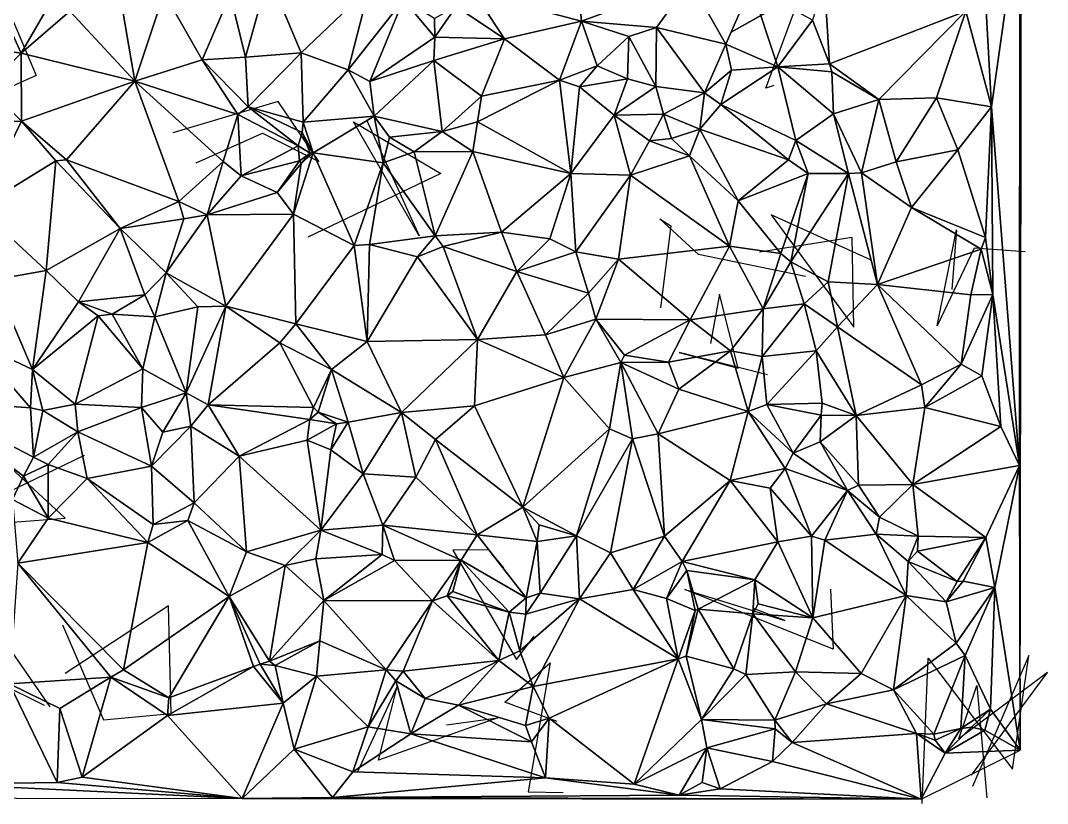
# Model space of a CAD drawing. Header units: metres. Extents: x -15.5 to 15.3, y -15.5 to 15.
# Drawn here: x 2.12 to 15.31, y -15.02 to -4.96 of the extents above; entities that cross this region are included whole.
import ezdxf

# ---------------------------------------------------------------- set-up
doc = ezdxf.new("R2010")
doc.units = ezdxf.units.M
doc.layers.add('CRACKS', color=1, linetype='Continuous')
doc.layers.add('STREET_MESH', color=7, linetype='Continuous')

msp = doc.modelspace()

# ---------------------------------------------------------------- linework, layer by layer
at = {"layer": 'CRACKS'}
for points in [[(0.808, -6.206, 0.1), (0.726, -5.894, 0.1), (1.778, -4.392, 0.1), (2.32, -5.665, 0.1), (1.873, -5.866, 0.1)], [(11.797, -5.792, 0.1), (11.694, -5.83, 0.1), (12.148, -4.597, 0.1), (11.251, -5.11, 0.1), (11.985, -4.696, 0.1)], [(4.373, -6.787, 0.1), (5.226, -6.406, 0.1), (5.953, -6.769, 0.1), (5.427, -5.998, 0.1), (4.076, -6.403, 0.1)], [(6.562, -6.237, 0.1), (7.241, -7.727, 0.1), (6.397, -6.259, 0.1), (7.518, -6.925, 0.1), (5.809, -7.744, 0.1)], [(12.206, -8.25, 0.1), (10.83, -7.968, 0.1), (10.331, -7.51, 0.1), (10.473, -7.6, 0.1), (10.341, -8.654, 0.1)], [(13.04, -8.033, 0.1), (11.764, -7.457, 0.1), (12.828, -8.899, 0.1), (12.805, -7.746, 0.1), (11.612, -7.938, 0.1)], [(15.028, -7.932, 0.1), (14.374, -7.884, 0.1), (13.896, -8.883, 0.1), (14.147, -7.649, 0.1), (14.085, -8.415, 0.1)], [(11.718, -9.512, 0.1), (10.581, -9.228, 0.1), (11.34, -9.429, 0.1), (11.101, -8.476, 0.1), (10.986, -9.11, 0.1)], [(2.937, -10.55, 0.1), (1.177, -11.399, 0.1), (1.506, -11.446, 0.1), (2.692, -11.356, 0.1), (1.997, -10.715, 0.1)], [(8.329, -11.996, 0.1), (8.136, -11.762, 0.1), (7.675, -11.768, 0.1), (8.493, -13.173, 0.1), (8.72, -12.875, 0.1)], [(12.525, -12.268, 0.1), (12.56, -13.039, 0.1), (10.653, -12.272, 0.1), (11.938, -12.672, 0.1), (11.538, -12.517, 0.1)], [(2.498, -13.784, 0.1), (1.566, -12.443, 0.1), (1.611, -13.042, 0.1), (1.837, -13.474, 0.1), (2.423, -13.762, 0.1)], [(2.655, -12.73, 0.1), (3.183, -13.95, 0.1), (4.055, -13.869, 0.1), (4.019, -12.485, 0.1), (2.69, -13.352, 0.1)], [(13.703, -15.025, 0.1), (13.783, -13.157, 0.1), (14.864, -14.583, 0.1), (15.073, -13.122, 0.1), (14.349, -14.805, 0.1)], [(9.013, -13.971, 0.1), (8.343, -13.724, 0.1), (8.923, -13.215, 0.1), (8.639, -14.876, 0.1), (9.092, -14.885, 0.1)], [(14.34, -14.66, 0.1), (15.314, -13.343, 0.1), (14.175, -14.195, 0.1), (14.405, -13.509, 0.1), (14.535, -14.954, 0.1)], [(7.59, -14.013, 0.1), (8.253, -13.924, 0.1), (6.719, -14.47, 0.1), (6.957, -13.521, 0.1), (6.449, -14.618, 0.1)]]:
    msp.add_polyline3d(points, dxfattribs=at)
at = {"layer": 'STREET_MESH'}
for points in [[(14.953, -10.681), (14.962, -14.34), (14.987, 1.883)], [(14.957, -3.488), (14.953, -10.681), (14.987, 1.883)], [(9.177, -3.447), (7.952, -4.604), (9.327, -4.965)], [(9.177, -3.447), (9.327, -4.965), (10.722, -4.452)], [(14.957, -3.488), (14.509, -4.512), (14.595, -6.069)], [(14.953, -10.681), (14.957, -3.488), (14.595, -6.069)], [(2.124, -5.379), (1.587, -4.197), (1.427, -5.281)], [(1.587, -4.197), (2.124, -5.379), (2.604, -4.546)], [(4.81, -4.622), (5.007, -5.428), (5.304, -4.369)], [(5.007, -5.428), (5.725, -5.375), (5.304, -4.369)], [(5.725, -5.375), (6.596, -4.54), (5.304, -4.369)], [(9.327, -4.965), (10.292, -5.05), (10.722, -4.452)], [(10.292, -5.05), (11.179, -5.264), (10.722, -4.452)], [(11.179, -5.264), (11.505, -4.516), (10.722, -4.452)], [(12.295, -4.952), (12.513, -5.516), (12.447, -4.468)], [(12.513, -5.516), (14.266, -4.839), (12.447, -4.468)], [(2.124, -5.379), (2.753, -4.84), (2.604, -4.546)], [(3.585, -5.738), (3.965, -4.604), (3.41, -4.714)], [(3.965, -4.604), (3.585, -5.738), (4.451, -5.462)], [(4.81, -4.622), (3.965, -4.604), (4.451, -5.462)], [(5.725, -5.375), (6.327, -5.594), (6.596, -4.54)], [(6.327, -5.594), (7.041, -4.687), (6.596, -4.54)], [(8.339, -5.192), (7.952, -4.604), (7.716, -4.779)], [(7.952, -4.604), (8.339, -5.192), (9.327, -4.965)], [(11.505, -4.516), (11.179, -5.264), (11.848, -5.553)], [(12.295, -4.952), (11.505, -4.516), (11.848, -5.553)], [(14.509, -4.512), (14.266, -4.839), (14.595, -6.069)], [(2.753, -4.84), (3.585, -5.738), (3.41, -4.714)], [(5.007, -5.428), (4.81, -4.622), (4.451, -5.462)], [(7.041, -4.687), (6.327, -5.594), (6.608, -5.744)], [(7.442, -5.172), (7.041, -4.687), (6.608, -5.744)], [(7.442, -5.172), (7.439, -4.931), (7.041, -4.687)], [(2.124, -5.379), (3.585, -5.738), (2.753, -4.84)], [(7.439, -4.931), (7.442, -5.172), (7.716, -4.779)], [(7.442, -5.172), (8.339, -5.192), (7.716, -4.779)], [(12.513, -5.516), (13.146, -5.973), (14.266, -4.839)], [(13.146, -5.973), (13.887, -5.951), (14.266, -4.839)], [(14.266, -4.839), (13.887, -5.951), (14.595, -6.069)], [(8.339, -5.192), (9.042, -5.727), (9.327, -4.965)], [(9.042, -5.727), (9.526, -5.54), (9.327, -4.965)], [(9.935, -5.164), (10.292, -5.05), (9.327, -4.965)], [(9.526, -5.54), (9.935, -5.164), (9.327, -4.965)], [(12.513, -5.516), (12.295, -4.952), (11.848, -5.553)], [(9.935, -5.164), (10.282, -5.805), (10.292, -5.05)], [(10.282, -5.805), (10.909, -5.888), (10.292, -5.05)], [(10.909, -5.888), (11.179, -5.264), (10.292, -5.05)], [(7.429, -5.471), (7.442, -5.172), (6.608, -5.744)], [(8.339, -5.192), (7.442, -5.172), (7.429, -5.471)], [(8.339, -5.192), (7.429, -5.471), (8.043, -5.932)], [(9.042, -5.727), (8.339, -5.192), (8.043, -5.932)], [(9.526, -5.54), (9.916, -5.708), (9.935, -5.164)], [(9.935, -5.164), (9.916, -5.708), (10.282, -5.805)], [(11.179, -5.264), (10.909, -5.888), (11.254, -5.595)], [(11.179, -5.264), (11.254, -5.595), (11.848, -5.553)], [(1.686, -5.818), (2.124, -5.379), (1.427, -5.281)], [(2.124, -5.379), (1.686, -5.818), (2.129, -6.251)], [(3.585, -5.738), (2.124, -5.379), (2.129, -6.251)], [(5.725, -5.375), (5.007, -5.428), (5.044, -6.067)], [(5.75, -6.265), (5.725, -5.375), (5.044, -6.067)], [(5.725, -5.375), (5.75, -6.265), (6.327, -5.594)], [(3.585, -5.738), (4.911, -6.165), (4.451, -5.462)], [(5.044, -6.067), (5.007, -5.428), (4.451, -5.462)], [(4.911, -6.165), (5.044, -6.067), (4.451, -5.462)], [(7.429, -5.471), (6.608, -5.744), (6.661, -6.186)], [(7.535, -6.383), (7.429, -5.471), (6.661, -6.186)], [(7.429, -5.471), (7.535, -6.383), (8.043, -5.932)], [(9.3, -5.812), (9.526, -5.54), (9.042, -5.727)], [(9.3, -5.812), (9.916, -5.708), (9.526, -5.54)], [(12.543, -5.619), (12.513, -5.516), (11.848, -5.553)], [(12.513, -5.516), (12.543, -5.619), (13.146, -5.973)], [(6.327, -5.594), (5.75, -6.265), (6.661, -6.186)], [(6.608, -5.744), (6.327, -5.594), (6.661, -6.186)], [(10.909, -5.888), (11.119, -6.038), (11.254, -5.595)], [(11.254, -5.595), (11.119, -6.038), (11.848, -5.553)], [(11.119, -6.038), (12.079, -6.501), (11.848, -5.553)], [(11.848, -5.553), (12.079, -6.501), (12.566, -6.159)], [(12.543, -5.619), (11.848, -5.553), (12.566, -6.159)], [(13.146, -5.973), (12.543, -5.619), (12.566, -6.159)], [(2.707, -6.75), (3.585, -5.738), (2.129, -6.251)], [(4.152, -7.283), (3.585, -5.738), (2.707, -6.75)], [(4.152, -7.283), (4.72, -6.771), (3.585, -5.738)], [(4.72, -6.771), (4.911, -6.165), (3.585, -5.738)], [(7.99, -6.26), (9.042, -5.727), (8.043, -5.932)], [(9.042, -5.727), (7.99, -6.26), (9.188, -6.923)], [(9.3, -5.812), (9.042, -5.727), (9.188, -6.923)], [(9.746, -6.173), (9.916, -5.708), (9.3, -5.812)], [(9.916, -5.708), (9.746, -6.173), (10.282, -5.805)], [(10.282, -5.805), (9.746, -6.173), (10.38, -6.164)], [(10.909, -5.888), (10.282, -5.805), (10.38, -6.164)], [(1.686, -5.818), (1.283, -6.286), (2.129, -6.251)], [(7.535, -6.383), (7.99, -6.26), (8.043, -5.932)], [(9.746, -6.173), (9.3, -5.812), (9.188, -6.923)], [(10.848, -6.353), (10.909, -5.888), (10.38, -6.164)], [(10.909, -5.888), (10.848, -6.353), (11.119, -6.038)], [(4.911, -6.165), (5.684, -6.571), (5.044, -6.067)], [(5.738, -6.398), (5.75, -6.265), (5.044, -6.067)], [(5.684, -6.571), (5.738, -6.398), (5.044, -6.067)], [(11.119, -6.038), (10.848, -6.353), (11.988, -6.751)], [(12.079, -6.501), (11.119, -6.038), (11.988, -6.751)], [(12.923, -6.916), (13.146, -5.973), (12.566, -6.159)], [(12.923, -6.916), (13.37, -6.776), (13.146, -5.973)], [(13.37, -6.776), (13.887, -5.951), (13.146, -5.973)], [(13.37, -6.776), (14.163, -6.62), (13.887, -5.951)], [(13.887, -5.951), (14.163, -6.62), (14.595, -6.069)], [(14.163, -6.62), (14.518, -7.747), (14.595, -6.069)], [(14.518, -7.747), (14.614, -8.481), (14.595, -6.069)], [(14.614, -8.481), (14.953, -10.681), (14.595, -6.069)], [(4.72, -6.771), (4.953, -6.955), (4.911, -6.165)], [(4.953, -6.955), (5.684, -6.571), (4.911, -6.165)], [(5.75, -6.265), (5.88, -6.661), (6.661, -6.186)], [(5.88, -6.661), (6.778, -6.787), (6.661, -6.186)], [(6.861, -6.456), (7.535, -6.383), (6.661, -6.186)], [(6.778, -6.787), (6.861, -6.456), (6.661, -6.186)], [(9.954, -6.946), (9.746, -6.173), (9.188, -6.923)], [(9.746, -6.173), (10.201, -6.503), (10.38, -6.164)], [(10.201, -6.503), (9.746, -6.173), (9.954, -6.946)], [(10.201, -6.503), (10.482, -6.474), (10.38, -6.164)], [(10.482, -6.474), (10.848, -6.353), (10.38, -6.164)], [(12.079, -6.501), (12.757, -6.927), (12.566, -6.159)], [(12.757, -6.927), (12.923, -6.916), (12.566, -6.159)], [(2.129, -6.251), (1.283, -6.286), (1.583, -7.372)], [(2.573, -6.763), (2.129, -6.251), (1.583, -7.372)], [(2.573, -6.763), (2.707, -6.75), (2.129, -6.251)], [(5.738, -6.398), (5.88, -6.661), (5.75, -6.265)], [(7.929, -6.644), (7.99, -6.26), (7.535, -6.383)], [(7.99, -6.26), (7.929, -6.644), (9.188, -6.923)], [(5.738, -6.398), (5.684, -6.571), (5.84, -6.664)], [(5.88, -6.661), (5.738, -6.398), (5.84, -6.664)], [(7.178, -6.648), (6.861, -6.456), (6.778, -6.787)], [(6.861, -6.456), (7.178, -6.648), (7.535, -6.383)], [(7.178, -6.648), (7.929, -6.644), (7.535, -6.383)], [(10.848, -6.353), (10.482, -6.474), (10.713, -6.696)], [(10.848, -6.353), (10.713, -6.696), (11.338, -7.277)], [(10.848, -6.353), (11.338, -7.277), (11.988, -6.751)], [(5.704, -6.763), (5.684, -6.571), (4.953, -6.955)], [(5.684, -6.571), (5.704, -6.763), (5.84, -6.664)], [(10.201, -6.503), (9.954, -6.946), (10.713, -6.696)], [(10.482, -6.474), (10.201, -6.503), (10.713, -6.696)], [(12.239, -6.925), (12.079, -6.501), (11.988, -6.751)], [(12.239, -6.925), (12.757, -6.927), (12.079, -6.501)], [(5.88, -6.661), (5.626, -7.448), (6.403, -7.85)], [(5.88, -6.661), (5.725, -6.797), (5.626, -7.448)], [(5.704, -6.763), (5.725, -6.797), (5.84, -6.664)], [(5.725, -6.797), (5.88, -6.661), (5.84, -6.664)], [(5.88, -6.661), (6.403, -7.85), (6.778, -6.787)], [(7.446, -7.725), (7.178, -6.648), (6.778, -6.787)], [(7.178, -6.648), (7.446, -7.725), (7.929, -6.644)], [(7.929, -6.644), (7.446, -7.725), (8.3, -7.681)], [(9.188, -6.923), (7.929, -6.644), (8.3, -7.681)], [(9.954, -6.946), (11.23, -7.858), (10.713, -6.696)], [(10.713, -6.696), (11.23, -7.858), (11.338, -7.277)], [(14.163, -6.62), (13.37, -6.776), (13.567, -7.362)], [(14.163, -6.62), (13.567, -7.362), (14.518, -7.747)], [(2.446, -8.172), (2.573, -6.763), (1.583, -7.372)], [(3.396, -7.634), (2.573, -6.763), (2.446, -8.172)], [(2.573, -6.763), (3.396, -7.634), (2.707, -6.75)], [(3.396, -7.634), (4.152, -7.283), (2.707, -6.75)], [(4.514, -7.456), (4.72, -6.771), (4.152, -7.283)], [(4.72, -6.771), (4.514, -7.456), (4.953, -6.955)], [(5.415, -7.17), (5.704, -6.763), (4.953, -6.955)], [(5.725, -6.797), (5.704, -6.763), (5.415, -7.17)], [(5.725, -6.797), (5.415, -7.17), (5.626, -7.448)], [(6.403, -7.85), (6.601, -7.837), (6.778, -6.787)], [(6.601, -7.837), (7.446, -7.725), (6.778, -6.787)], [(11.338, -7.277), (12.239, -6.925), (11.988, -6.751)], [(13.37, -6.776), (12.923, -6.916), (13.567, -7.362)], [(4.514, -7.456), (5.415, -7.17), (4.953, -6.955)], [(8.921, -7.767), (9.188, -6.923), (8.3, -7.681)], [(8.921, -7.767), (9.253, -7.933), (9.188, -6.923)], [(9.253, -7.933), (9.954, -6.946), (9.188, -6.923)], [(9.253, -7.933), (9.803, -8.028), (9.954, -6.946)], [(9.954, -6.946), (9.803, -8.028), (11.23, -7.858)], [(11.886, -7.953), (12.239, -6.925), (11.338, -7.277)], [(12.239, -6.925), (11.886, -7.953), (12.016, -8.06)], [(12.757, -6.927), (12.239, -6.925), (12.016, -8.06)], [(12.757, -6.927), (12.016, -8.06), (12.498, -8.318)], [(13.13, -8.353), (12.757, -6.927), (12.498, -8.318)], [(12.923, -6.916), (12.757, -6.927), (13.13, -8.353)], [(13.567, -7.362), (12.923, -6.916), (13.13, -8.353)], [(5.415, -7.17), (4.514, -7.456), (5.626, -7.448)], [(1.775, -8.291), (2.446, -8.172), (1.583, -7.372)], [(4.152, -7.283), (3.396, -7.634), (4.217, -7.509)], [(4.514, -7.456), (4.152, -7.283), (4.217, -7.509)], [(11.23, -7.858), (11.886, -7.953), (11.338, -7.277)], [(13.567, -7.362), (13.13, -8.353), (14.464, -7.896)], [(14.518, -7.747), (13.567, -7.362), (14.464, -7.896)], [(3.396, -7.634), (3.991, -8.202), (4.217, -7.509)], [(3.991, -8.202), (4.514, -7.456), (4.217, -7.509)], [(4.514, -7.456), (3.991, -8.202), (4.756, -8.632)], [(5.626, -7.448), (4.514, -7.456), (4.756, -8.632)], [(5.626, -7.448), (4.756, -8.632), (5.655, -8.857)], [(6.403, -7.85), (5.626, -7.448), (5.655, -8.857)], [(3.396, -7.634), (2.446, -8.172), (2.864, -8.573)], [(3.716, -8.486), (3.396, -7.634), (2.864, -8.573)], [(3.716, -8.486), (3.991, -8.202), (3.396, -7.634)], [(7.446, -7.725), (6.601, -7.837), (7.217, -7.997)], [(7.547, -7.864), (7.446, -7.725), (7.217, -7.997)], [(7.446, -7.725), (7.547, -7.864), (8.3, -7.681)], [(7.547, -7.864), (8.497, -8.184), (8.3, -7.681)], [(8.497, -8.184), (8.921, -7.767), (8.3, -7.681)], [(9.253, -7.933), (8.921, -7.767), (8.497, -8.184)], [(14.614, -8.481), (14.518, -7.747), (14.464, -7.896)], [(6.574, -9.087), (6.403, -7.85), (5.655, -8.857)], [(6.601, -7.837), (6.403, -7.85), (6.574, -9.087)], [(6.601, -7.837), (6.574, -9.087), (7.217, -7.997)], [(7.991, -9.06), (7.547, -7.864), (7.217, -7.997)], [(7.547, -7.864), (7.991, -9.06), (8.497, -8.184)], [(11.23, -7.858), (9.803, -8.028), (10.723, -8.806)], [(11.659, -8.665), (11.23, -7.858), (10.723, -8.806)], [(11.659, -8.665), (11.886, -7.953), (11.23, -7.858)], [(13.13, -8.353), (14.328, -8.487), (14.464, -7.896)], [(14.328, -8.487), (14.614, -8.481), (14.464, -7.896)], [(6.574, -9.087), (7.991, -9.06), (7.217, -7.997)], [(9.418, -8.464), (9.253, -7.933), (8.497, -8.184)], [(9.803, -8.028), (9.253, -7.933), (9.418, -8.464)], [(9.803, -8.028), (9.418, -8.464), (9.51, -8.797)], [(9.803, -8.028), (9.51, -8.797), (10.723, -8.806)], [(11.886, -7.953), (11.659, -8.665), (12.016, -8.06)], [(1.775, -8.291), (2.273, -9.444), (2.446, -8.172)], [(2.446, -8.172), (2.273, -9.444), (2.864, -8.573)], [(11.659, -8.665), (12.186, -8.6), (12.016, -8.06)], [(12.016, -8.06), (12.186, -8.6), (12.498, -8.318)], [(2.273, -9.444), (1.775, -8.291), (1.505, -9.084)], [(3.991, -8.202), (3.716, -8.486), (3.844, -8.769)], [(3.991, -8.202), (3.844, -8.769), (4.398, -8.64)], [(3.991, -8.202), (4.398, -8.64), (4.756, -8.632)], [(8.497, -8.184), (7.991, -9.06), (8.863, -8.998)], [(9.418, -8.464), (8.497, -8.184), (8.863, -8.998)], [(12.186, -8.6), (12.618, -8.897), (12.498, -8.318)], [(12.618, -8.897), (13.13, -8.353), (12.498, -8.318)], [(12.618, -8.897), (13.694, -9.643), (13.13, -8.353)], [(13.694, -9.643), (14.205, -9.376), (13.13, -8.353)], [(14.205, -9.376), (14.328, -8.487), (13.13, -8.353)], [(2.273, -9.444), (3.114, -8.755), (2.864, -8.573)], [(3.295, -8.732), (3.716, -8.486), (2.864, -8.573)], [(3.114, -8.755), (3.295, -8.732), (2.864, -8.573)], [(3.716, -8.486), (3.295, -8.732), (3.844, -8.769)], [(9.51, -8.797), (9.418, -8.464), (8.863, -8.998)], [(14.614, -8.481), (14.205, -9.376), (14.469, -9.527)], [(14.205, -9.376), (14.614, -8.481), (14.328, -8.487)], [(14.717, -10.18), (14.614, -8.481), (14.469, -9.527)], [(14.614, -8.481), (14.717, -10.18), (14.953, -10.681)], [(4.398, -8.64), (3.844, -8.769), (4.245, -9.744)], [(4.527, -9.9), (4.756, -8.632), (4.245, -9.744)], [(4.756, -8.632), (4.398, -8.64), (4.245, -9.744)], [(4.756, -8.632), (4.527, -9.9), (5.45, -9.103)], [(4.756, -8.632), (5.45, -9.103), (5.655, -8.857)], [(11.239, -9.203), (11.659, -8.665), (10.723, -8.806)], [(11.659, -8.665), (11.239, -9.203), (11.649, -9.28)], [(12.186, -8.6), (11.659, -8.665), (11.649, -9.28)], [(12.341, -9.203), (12.186, -8.6), (11.649, -9.28)], [(12.186, -8.6), (12.341, -9.203), (12.618, -8.897)], [(3.114, -8.755), (2.273, -9.444), (2.821, -9.89)], [(3.688, -9.438), (3.114, -8.755), (2.821, -9.89)], [(3.295, -8.732), (3.114, -8.755), (3.688, -9.438)], [(3.844, -8.769), (3.295, -8.732), (3.688, -9.438)], [(3.844, -8.769), (3.688, -9.438), (4.245, -9.744)], [(9.1, -9.547), (9.51, -8.797), (8.863, -8.998)], [(9.1, -9.547), (9.833, -9.357), (9.51, -8.797)], [(9.51, -8.797), (9.879, -9.259), (10.723, -8.806)], [(9.51, -8.797), (9.833, -9.357), (9.879, -9.259)], [(9.879, -9.259), (10.445, -9.349), (10.723, -8.806)], [(10.445, -9.349), (11.239, -9.203), (10.723, -8.806)], [(5.45, -9.103), (6.112, -9.444), (5.655, -8.857)], [(6.112, -9.444), (6.574, -9.087), (5.655, -8.857)], [(12.341, -9.203), (12.856, -10.036), (12.618, -8.897)], [(12.618, -8.897), (12.856, -10.036), (13.694, -9.643)], [(0.868, -9.839), (2.245, -9.939), (1.505, -9.084)], [(2.245, -9.939), (2.273, -9.444), (1.505, -9.084)], [(4.527, -9.9), (5.882, -9.934), (5.45, -9.103)], [(5.882, -9.934), (6.112, -9.444), (5.45, -9.103)], [(6.574, -9.087), (6.112, -9.444), (7.015, -9.997)], [(7.991, -9.06), (6.574, -9.087), (7.015, -9.997)], [(7.95, -9.913), (7.991, -9.06), (7.015, -9.997)], [(7.95, -9.913), (9.1, -9.547), (7.991, -9.06)], [(7.991, -9.06), (9.1, -9.547), (8.863, -8.998)], [(11.239, -9.203), (10.445, -9.349), (10.577, -9.696)], [(11.467, -9.985), (11.239, -9.203), (10.577, -9.696)], [(11.239, -9.203), (11.467, -9.985), (11.649, -9.28)], [(11.709, -9.894), (12.341, -9.203), (11.649, -9.28)], [(12.341, -9.203), (11.709, -9.894), (12.418, -9.877)], [(12.341, -9.203), (12.418, -9.877), (12.856, -10.036)], [(9.833, -9.357), (9.1, -9.547), (9.685, -10.206)], [(9.98, -10.337), (9.833, -9.357), (9.685, -10.206)], [(9.833, -9.357), (10.445, -9.349), (9.879, -9.259)], [(10.445, -9.349), (9.833, -9.357), (10.577, -9.696)], [(9.833, -9.357), (10.313, -10.274), (10.577, -9.696)], [(9.833, -9.357), (9.98, -10.337), (10.313, -10.274)], [(11.467, -9.985), (11.709, -9.894), (11.649, -9.28)], [(2.403, -9.972), (2.273, -9.444), (2.245, -9.939)], [(2.273, -9.444), (2.403, -9.972), (2.821, -9.89)], [(3.673, -9.933), (3.688, -9.438), (2.821, -9.89)], [(3.688, -9.438), (3.673, -9.933), (4.245, -9.744)], [(5.882, -9.934), (5.943, -9.995), (6.112, -9.444)], [(5.943, -9.995), (6.33, -10.124), (6.112, -9.444)], [(6.112, -9.444), (6.33, -10.124), (7.015, -9.997)], [(14.205, -9.376), (13.694, -9.643), (13.738, -9.932)], [(14.469, -9.527), (14.205, -9.376), (13.738, -9.932)], [(7.95, -9.913), (8.572, -11.216), (9.1, -9.547)], [(9.1, -9.547), (8.572, -11.216), (9.685, -10.206)], [(14.717, -10.18), (14.469, -9.527), (13.738, -9.932)], [(3.673, -9.933), (3.945, -10.252), (4.245, -9.744)], [(3.945, -10.252), (4.308, -10.173), (4.245, -9.744)], [(4.308, -10.173), (4.527, -9.9), (4.245, -9.744)], [(10.313, -10.274), (11.467, -9.985), (10.577, -9.696)], [(13.694, -9.643), (12.856, -10.036), (13.738, -9.932)], [(2.157, -10.815), (0.868, -9.839), (2.016, -11.118)], [(0.868, -9.839), (2.157, -10.815), (2.285, -10.572)], [(2.245, -9.939), (0.868, -9.839), (2.285, -10.572)], [(2.403, -9.972), (2.854, -10.246), (2.821, -9.89)], [(2.854, -10.246), (3.673, -9.933), (2.821, -9.89)], [(12.045, -10.52), (11.709, -9.894), (11.467, -9.985)], [(11.709, -9.894), (12.408, -10.033), (12.418, -9.877)], [(12.408, -10.033), (11.709, -9.894), (12.045, -10.52)], [(12.418, -9.877), (12.408, -10.033), (12.856, -10.036)], [(2.403, -9.972), (2.245, -9.939), (2.285, -10.572)], [(2.854, -10.246), (2.403, -9.972), (2.285, -10.572)], [(3.673, -9.933), (2.854, -10.246), (3.801, -10.687)], [(3.945, -10.252), (3.673, -9.933), (3.801, -10.687)], [(4.927, -10.559), (4.527, -9.9), (4.308, -10.173)], [(4.927, -10.559), (5.835, -10.088), (4.527, -9.9)], [(5.835, -10.088), (5.882, -9.934), (4.527, -9.9)], [(5.943, -9.995), (5.882, -9.934), (5.835, -10.088)], [(6.18, -10.143), (5.943, -9.995), (5.835, -10.088)], [(5.943, -9.995), (6.18, -10.143), (6.33, -10.124)], [(6.33, -10.124), (6.519, -10.788), (7.015, -9.997)], [(6.519, -10.788), (7.199, -10.831), (7.015, -9.997)], [(7.449, -10.347), (7.95, -9.913), (7.015, -9.997)], [(7.199, -10.831), (7.449, -10.347), (7.015, -9.997)], [(7.449, -10.347), (8.572, -11.216), (7.95, -9.913)], [(11.238, -10.872), (11.467, -9.985), (10.313, -10.274)], [(11.467, -9.985), (11.238, -10.872), (11.944, -10.717)], [(12.045, -10.52), (11.467, -9.985), (11.944, -10.717)], [(12.856, -10.036), (13.586, -10.923), (13.738, -9.932)], [(13.586, -10.923), (14.717, -10.18), (13.738, -9.932)], [(5.803, -10.354), (5.835, -10.088), (4.927, -10.559)], [(5.803, -10.354), (6.18, -10.143), (5.835, -10.088)], [(6.18, -10.143), (5.803, -10.354), (6.107, -10.476)], [(6.519, -10.788), (6.33, -10.124), (6.107, -10.476)], [(6.33, -10.124), (6.18, -10.143), (6.107, -10.476)], [(12.392, -10.373), (12.408, -10.033), (12.045, -10.52)], [(12.408, -10.033), (12.392, -10.373), (12.856, -10.036)], [(12.392, -10.373), (12.887, -10.931), (12.856, -10.036)], [(12.887, -10.931), (13.586, -10.923), (12.856, -10.036)], [(2.474, -10.665), (2.854, -10.246), (2.285, -10.572)], [(2.854, -10.246), (2.474, -10.665), (2.975, -10.845)], [(2.854, -10.246), (2.975, -10.845), (3.801, -10.687)], [(4.308, -10.173), (3.945, -10.252), (3.801, -10.687)], [(4.35, -11.16), (4.308, -10.173), (3.801, -10.687)], [(4.35, -11.16), (4.927, -10.559), (4.308, -10.173)], [(8.572, -11.216), (9.261, -11.582), (9.685, -10.206)], [(9.261, -11.582), (9.98, -10.337), (9.685, -10.206)], [(10.313, -10.274), (9.98, -10.337), (10.395, -11.587)], [(11.238, -10.872), (10.313, -10.274), (10.395, -11.587)], [(14.717, -10.18), (13.586, -10.923), (14.953, -10.681)], [(5.803, -10.354), (4.927, -10.559), (5.976, -11.512)], [(6.107, -10.476), (5.803, -10.354), (5.976, -11.512)], [(7.986, -11.573), (7.449, -10.347), (7.199, -10.831)], [(7.986, -11.573), (8.572, -11.216), (7.449, -10.347)], [(9.98, -10.337), (9.261, -11.582), (9.698, -11.804)], [(9.98, -10.337), (9.698, -11.804), (10.395, -11.587)], [(12.745, -11), (12.392, -10.373), (12.045, -10.52)], [(12.392, -10.373), (12.745, -11), (12.887, -10.931)], [(6.519, -10.788), (6.107, -10.476), (5.976, -11.512)], [(12.745, -11), (12.045, -10.52), (11.944, -10.717)], [(2.157, -10.815), (2.474, -10.665), (2.285, -10.572)], [(2.474, -10.665), (2.157, -10.815), (2.475, -11.356)], [(2.975, -10.845), (2.474, -10.665), (2.475, -11.356)], [(2.975, -10.845), (3.823, -11.44), (3.801, -10.687)], [(3.823, -11.44), (4.35, -11.16), (3.801, -10.687)], [(5.023, -11.79), (4.927, -10.559), (4.35, -11.16)], [(4.927, -10.559), (5.023, -11.79), (5.976, -11.512)], [(13.586, -10.923), (14.524, -11.607), (14.953, -10.681)], [(14.524, -11.607), (14.64, -12.246), (14.953, -10.681)], [(14.953, -10.681), (14.64, -12.246), (14.962, -14.34)], [(2.157, -10.815), (2.016, -11.118), (2.475, -11.356)], [(6.774, -11.448), (6.519, -10.788), (5.976, -11.512)], [(6.519, -10.788), (6.774, -11.448), (7.199, -10.831)], [(11.238, -10.872), (11.75, -10.969), (11.944, -10.717)], [(11.75, -10.969), (12.283, -11.587), (11.944, -10.717)], [(12.283, -11.587), (12.745, -11), (11.944, -10.717)], [(2.975, -10.845), (2.475, -11.356), (3.754, -11.668)], [(3.823, -11.44), (2.975, -10.845), (3.754, -11.668)], [(6.774, -11.448), (7.986, -11.573), (7.199, -10.831)], [(10.621, -11.914), (11.238, -10.872), (10.395, -11.587)], [(11.238, -10.872), (10.621, -11.914), (11.849, -11.659)], [(11.75, -10.969), (11.238, -10.872), (11.849, -11.659)], [(12.745, -11), (13.154, -11.344), (12.887, -10.931)], [(13.154, -11.344), (13.586, -10.923), (12.887, -10.931)], [(13.586, -10.923), (13.154, -11.344), (13.653, -11.589)], [(13.586, -10.923), (13.653, -11.589), (14.524, -11.607)], [(12.283, -11.587), (11.75, -10.969), (11.849, -11.659)], [(12.745, -11), (12.283, -11.587), (12.452, -11.641)], [(13.115, -11.564), (12.745, -11), (12.452, -11.641)], [(13.154, -11.344), (12.745, -11), (13.115, -11.564)], [(2.016, -11.118), (2.081, -11.935), (2.475, -11.356)], [(3.823, -11.44), (4.268, -11.387), (4.35, -11.16)], [(4.268, -11.387), (5.023, -11.79), (4.35, -11.16)], [(8.572, -11.216), (7.986, -11.573), (8.756, -11.658)], [(8.781, -11.442), (8.572, -11.216), (8.756, -11.658)], [(8.572, -11.216), (8.781, -11.442), (9.261, -11.582)], [(13.154, -11.344), (13.115, -11.564), (13.653, -11.589)], [(2.475, -11.356), (2.081, -11.935), (3.754, -11.668)], [(4.268, -11.387), (3.823, -11.44), (3.754, -11.668)], [(4.8, -12.363), (4.268, -11.387), (3.754, -11.668)], [(5.023, -11.79), (4.268, -11.387), (4.8, -12.363)], [(6.766, -11.825), (6.774, -11.448), (5.976, -11.512)], [(6.774, -11.448), (6.766, -11.825), (6.923, -11.9)], [(7.782, -11.896), (6.774, -11.448), (6.923, -11.9)], [(7.782, -11.896), (7.986, -11.573), (6.774, -11.448)], [(8.781, -11.442), (8.756, -11.658), (9.261, -11.582)], [(5.023, -11.79), (5.519, -11.965), (5.976, -11.512)], [(5.519, -11.965), (5.913, -11.878), (5.976, -11.512)], [(5.913, -11.878), (6.766, -11.825), (5.976, -11.512)], [(7.782, -11.896), (8.614, -12.379), (7.986, -11.573)], [(7.986, -11.573), (8.614, -12.379), (8.756, -11.658)], [(8.756, -11.658), (8.795, -12.32), (9.261, -11.582)], [(9.261, -11.582), (8.795, -12.32), (9.301, -12.392)], [(9.698, -11.804), (9.261, -11.582), (9.301, -12.392)], [(9.698, -11.804), (9.99, -12.274), (10.395, -11.587)], [(9.99, -12.274), (10.621, -11.914), (10.395, -11.587)], [(12.283, -11.587), (11.849, -11.659), (12.299, -12.639)], [(12.452, -11.641), (12.283, -11.587), (12.299, -12.639)], [(13.5, -12.35), (13.115, -11.564), (12.452, -11.641)], [(13.523, -11.915), (13.115, -11.564), (13.5, -12.35)], [(13.115, -11.564), (13.523, -11.915), (13.653, -11.589)], [(13.523, -11.915), (13.643, -11.779), (13.653, -11.589)], [(13.653, -11.589), (13.643, -11.779), (14.524, -11.607)], [(13.643, -11.779), (14.155, -12.173), (14.524, -11.607)], [(14.155, -12.173), (14.231, -12.168), (14.524, -11.607)], [(14.231, -12.168), (14.64, -12.246), (14.524, -11.607)], [(2.081, -11.935), (3.441, -13.305), (3.754, -11.668)], [(3.441, -13.305), (4.8, -12.363), (3.754, -11.668)], [(8.614, -12.379), (8.795, -12.32), (8.756, -11.658)], [(10.621, -11.914), (11.554, -12.15), (11.849, -11.659)], [(11.849, -11.659), (11.554, -12.15), (12.299, -12.639)], [(13.5, -12.35), (12.452, -11.641), (12.299, -12.639)], [(5.519, -11.965), (5.023, -11.79), (4.8, -12.363)], [(5.913, -11.878), (6.015, -12.415), (6.766, -11.825)], [(6.766, -11.825), (6.015, -12.415), (6.923, -11.9)], [(9.99, -12.274), (9.698, -11.804), (9.301, -12.392)], [(13.643, -11.779), (13.523, -11.915), (14.155, -12.173)], [(3.279, -13.399), (2.081, -11.935), (1.977, -13.487)], [(3.279, -13.399), (3.441, -13.305), (2.081, -11.935)], [(5.317, -13.196), (5.519, -11.965), (4.8, -12.363)], [(5.317, -13.196), (6.015, -12.415), (5.519, -11.965)], [(6.015, -12.415), (5.913, -11.878), (5.519, -11.965)], [(6.015, -12.415), (7.411, -12.421), (6.923, -11.9)], [(7.411, -12.421), (7.782, -11.896), (6.923, -11.9)], [(7.602, -12.355), (7.782, -11.896), (7.411, -12.421)], [(7.782, -11.896), (7.602, -12.355), (7.675, -12.301)], [(8.395, -12.566), (7.782, -11.896), (7.675, -12.301)], [(7.782, -11.896), (8.395, -12.566), (8.614, -12.379)], [(9.99, -12.274), (10.42, -12.389), (10.621, -11.914)], [(10.621, -11.914), (10.42, -12.389), (10.68, -12.029)], [(11.554, -12.15), (10.621, -11.914), (10.68, -12.029)], [(13.523, -11.915), (13.5, -12.35), (14.014, -12.432)], [(14.155, -12.173), (13.523, -11.915), (14.014, -12.432)], [(10.42, -12.389), (10.788, -12.545), (10.68, -12.029)], [(10.825, -12.527), (11.554, -12.15), (10.68, -12.029)], [(10.788, -12.545), (10.825, -12.527), (10.68, -12.029)], [(11.554, -12.15), (10.825, -12.527), (11.528, -12.586)], [(11.554, -12.15), (11.528, -12.586), (11.598, -12.46)], [(12.299, -12.639), (11.554, -12.15), (11.598, -12.46)], [(14.231, -12.168), (14.155, -12.173), (14.014, -12.432)], [(14.64, -12.246), (14.231, -12.168), (14.014, -12.432)], [(14.14, -12.965), (14.64, -12.246), (14.014, -12.432)], [(14.64, -12.246), (14.14, -12.965), (14.256, -13.121)], [(14.582, -13.813), (14.64, -12.246), (14.256, -13.121)], [(14.64, -12.246), (14.582, -13.813), (14.962, -14.34)], [(4.8, -12.363), (3.441, -13.305), (4.025, -13.666)], [(5.11, -13.265), (4.8, -12.363), (4.025, -13.666)], [(5.11, -13.265), (5.195, -13.233), (4.8, -12.363)], [(5.195, -13.233), (5.317, -13.196), (4.8, -12.363)], [(7.602, -12.355), (7.411, -12.421), (8.266, -13.187)], [(7.602, -12.355), (8.395, -12.566), (7.675, -12.301)], [(8.395, -12.566), (7.602, -12.355), (8.266, -13.187)], [(8.395, -12.566), (8.612, -12.592), (8.614, -12.379)], [(8.532, -13.064), (8.707, -13.522), (9.301, -12.392)], [(8.612, -12.592), (8.532, -13.064), (9.301, -12.392)], [(8.795, -12.32), (8.612, -12.592), (9.301, -12.392)], [(8.612, -12.592), (8.795, -12.32), (8.614, -12.379)], [(8.707, -13.522), (10.567, -13.165), (9.301, -12.392)], [(10.567, -13.165), (9.99, -12.274), (9.301, -12.392)], [(10.42, -12.389), (9.99, -12.274), (10.567, -13.165)], [(10.788, -12.545), (10.42, -12.389), (10.567, -13.165)], [(12.921, -13.355), (13.5, -12.35), (12.299, -12.639)], [(13.5, -12.35), (12.921, -13.355), (13.337, -13.564)], [(14.14, -12.965), (13.5, -12.35), (13.337, -13.564)], [(13.5, -12.35), (14.14, -12.965), (14.014, -12.432)], [(5.317, -13.196), (5.966, -12.934), (6.015, -12.415)], [(6.015, -12.415), (5.966, -12.934), (6.815, -13.307)], [(7.411, -12.421), (6.015, -12.415), (6.815, -13.307)], [(7.035, -13.324), (7.411, -12.421), (6.815, -13.307)], [(7.411, -12.421), (7.035, -13.324), (8.266, -13.187)], [(10.67, -13.132), (11.284, -13.295), (10.825, -12.527)], [(10.788, -12.545), (10.67, -13.132), (10.825, -12.527)], [(10.825, -12.527), (11.284, -13.295), (11.528, -12.586)], [(11.528, -12.586), (12.299, -12.639), (11.598, -12.46)], [(8.532, -13.064), (8.395, -12.566), (8.266, -13.187)], [(8.612, -12.592), (8.395, -12.566), (8.532, -13.064)], [(10.67, -13.132), (10.788, -12.545), (10.567, -13.165)], [(11.284, -13.295), (11.44, -13.367), (11.528, -12.586)], [(11.528, -12.586), (11.44, -13.367), (12.076, -13.334)], [(11.528, -12.586), (12.076, -13.334), (12.299, -12.639)], [(12.076, -13.334), (12.921, -13.355), (12.299, -12.639)], [(5.966, -12.934), (5.317, -13.196), (5.391, -13.253)], [(5.966, -12.934), (5.391, -13.253), (5.922, -13.388)], [(5.966, -12.934), (5.922, -13.388), (6.815, -13.307)], [(8.532, -13.064), (8.266, -13.187), (8.707, -13.522)], [(14.256, -13.121), (14.14, -12.965), (13.337, -13.564)], [(5.317, -13.196), (5.195, -13.233), (5.391, -13.253)], [(7.035, -13.324), (7.319, -13.675), (8.266, -13.187)], [(8.266, -13.187), (7.319, -13.675), (7.744, -13.761)], [(8.707, -13.522), (8.266, -13.187), (7.744, -13.761)], [(8.911, -13.927), (10.567, -13.165), (8.707, -13.522)], [(8.911, -13.927), (10.003, -14.778), (10.567, -13.165)], [(10.003, -14.778), (10.87, -13.947), (10.567, -13.165)], [(10.87, -13.947), (10.67, -13.132), (10.567, -13.165)], [(10.67, -13.132), (10.87, -13.947), (11.284, -13.295)], [(13.853, -14.134), (14.256, -13.121), (13.337, -13.564)], [(14.203, -14.059), (14.256, -13.121), (13.853, -14.134)], [(14.203, -14.059), (14.582, -13.813), (14.256, -13.121)], [(3.441, -13.305), (3.279, -13.399), (4.025, -13.666)], [(4.008, -13.894), (5.11, -13.265), (4.025, -13.666)], [(5.492, -13.737), (5.11, -13.265), (4.008, -13.894)], [(5.195, -13.233), (5.11, -13.265), (5.492, -13.737)], [(5.391, -13.253), (5.195, -13.233), (5.492, -13.737)], [(5.922, -13.388), (5.391, -13.253), (5.492, -13.737)], [(5.922, -13.388), (6.583, -14.041), (6.815, -13.307)], [(6.583, -14.041), (6.941, -13.449), (6.815, -13.307)], [(6.941, -13.449), (7.035, -13.324), (6.815, -13.307)], [(7.035, -13.324), (6.941, -13.449), (7.319, -13.675)], [(11.284, -13.295), (10.87, -13.947), (11.44, -13.367)], [(2.624, -13.803), (3.279, -13.399), (1.977, -13.487)], [(3.279, -13.399), (2.624, -13.803), (2.908, -14.687)], [(4.008, -13.894), (3.279, -13.399), (2.908, -14.687)], [(3.279, -13.399), (4.008, -13.894), (4.025, -13.666)], [(5.634, -14.326), (5.922, -13.388), (5.492, -13.737)], [(5.634, -14.326), (6.583, -14.041), (5.922, -13.388)], [(6.941, -13.449), (6.583, -14.041), (7.134, -14.131)], [(7.319, -13.675), (6.941, -13.449), (7.134, -14.131)], [(10.87, -13.947), (11.812, -13.952), (11.44, -13.367)], [(11.44, -13.367), (11.812, -13.952), (12.076, -13.334)], [(12.076, -13.334), (11.812, -13.952), (12.473, -13.742)], [(12.921, -13.355), (12.076, -13.334), (12.473, -13.742)], [(12.921, -13.355), (12.473, -13.742), (13.337, -13.564)], [(1.977, -13.487), (1.146, -14.775), (2.588, -14.756)], [(2.624, -13.803), (1.977, -13.487), (2.588, -14.756)], [(8.608, -14.022), (8.707, -13.522), (7.744, -13.761)], [(8.608, -14.022), (8.911, -13.927), (8.707, -13.522)], [(12.473, -13.742), (13.633, -14.124), (13.337, -13.564)], [(13.633, -14.124), (13.853, -14.134), (13.337, -13.564)], [(7.319, -13.675), (7.134, -14.131), (7.744, -13.761)], [(2.908, -14.687), (2.624, -13.803), (2.588, -14.756)], [(5.492, -13.737), (4.008, -13.894), (4.965, -14.962)], [(5.634, -14.326), (5.492, -13.737), (4.965, -14.962)], [(7.134, -14.131), (8.686, -14.231), (7.744, -13.761)], [(8.686, -14.231), (8.608, -14.022), (7.744, -13.761)], [(11.812, -13.952), (12.032, -14.242), (12.473, -13.742)], [(12.473, -13.742), (12.032, -14.242), (13.633, -14.124)], [(14.203, -14.059), (14.338, -14.043), (14.582, -13.813)], [(14.338, -14.043), (14.509, -14.082), (14.582, -13.813)], [(14.582, -13.813), (14.509, -14.082), (14.962, -14.34)], [(4.008, -13.894), (2.908, -14.687), (4.965, -14.962)], [(8.686, -14.231), (8.911, -13.927), (8.608, -14.022)], [(8.911, -13.927), (8.686, -14.231), (8.865, -14.694)], [(10.003, -14.778), (8.911, -13.927), (8.865, -14.694)], [(10.936, -14.31), (10.87, -13.947), (10.003, -14.778)], [(11.812, -13.952), (10.87, -13.947), (11.816, -14.067)], [(10.87, -13.947), (10.936, -14.31), (11.816, -14.067)], [(12.032, -14.242), (11.812, -13.952), (11.816, -14.067)], [(6.583, -14.041), (5.634, -14.326), (6.387, -14.618)], [(7.134, -14.131), (6.583, -14.041), (6.387, -14.618)], [(10.936, -14.31), (11.782, -14.484), (11.816, -14.067)], [(11.782, -14.484), (12.032, -14.242), (11.816, -14.067)], [(14.203, -14.059), (13.853, -14.134), (13.872, -14.211)], [(14, -14.378), (14.203, -14.059), (13.872, -14.211)], [(14.338, -14.043), (14.203, -14.059), (14, -14.378)], [(14.509, -14.082), (14.338, -14.043), (14, -14.378)], [(14.509, -14.082), (14, -14.378), (14.962, -14.34)], [(7.134, -14.131), (6.387, -14.618), (8.865, -14.694)], [(8.686, -14.231), (7.134, -14.131), (8.865, -14.694)], [(12.032, -14.242), (11.782, -14.484), (13.69, -14.97)], [(13.633, -14.124), (12.032, -14.242), (13.69, -14.97)], [(14, -14.378), (13.633, -14.124), (13.69, -14.97)], [(13.633, -14.124), (14, -14.378), (13.872, -14.211)], [(13.853, -14.134), (13.633, -14.124), (13.872, -14.211)], [(6.127, -14.948), (5.634, -14.326), (4.965, -14.962)], [(5.634, -14.326), (6.127, -14.948), (6.387, -14.618)], [(10.936, -14.31), (10.003, -14.778), (10.581, -14.917)], [(10.875, -14.754), (10.936, -14.31), (10.581, -14.917)], [(11.107, -14.837), (10.936, -14.31), (10.875, -14.754)], [(10.936, -14.31), (11.107, -14.837), (11.782, -14.484)], [(14.962, -14.34), (14, -14.378), (13.69, -14.97)], [(11.782, -14.484), (11.107, -14.837), (13.69, -14.97)], [(6.387, -14.618), (6.127, -14.948), (8.865, -14.694)], [(4.965, -14.962), (1.146, -14.775), (-9.545, -14.94)], [(1.146, -14.775), (4.965, -14.962), (2.588, -14.756)], [(4.965, -14.962), (2.908, -14.687), (2.588, -14.756)], [(6.127, -14.948), (10.581, -14.917), (8.865, -14.694)], [(10.581, -14.917), (10.003, -14.778), (8.865, -14.694)], [(11.107, -14.837), (10.875, -14.754), (10.581, -14.917)], [(11.107, -14.837), (10.581, -14.917), (13.69, -14.97)], [(6.127, -14.948), (4.965, -14.962), (13.69, -14.97)], [(10.581, -14.917), (6.127, -14.948), (13.69, -14.97)]]:
    msp.add_3dface(points, dxfattribs=at)

doc.saveas('drawing.dxf')
